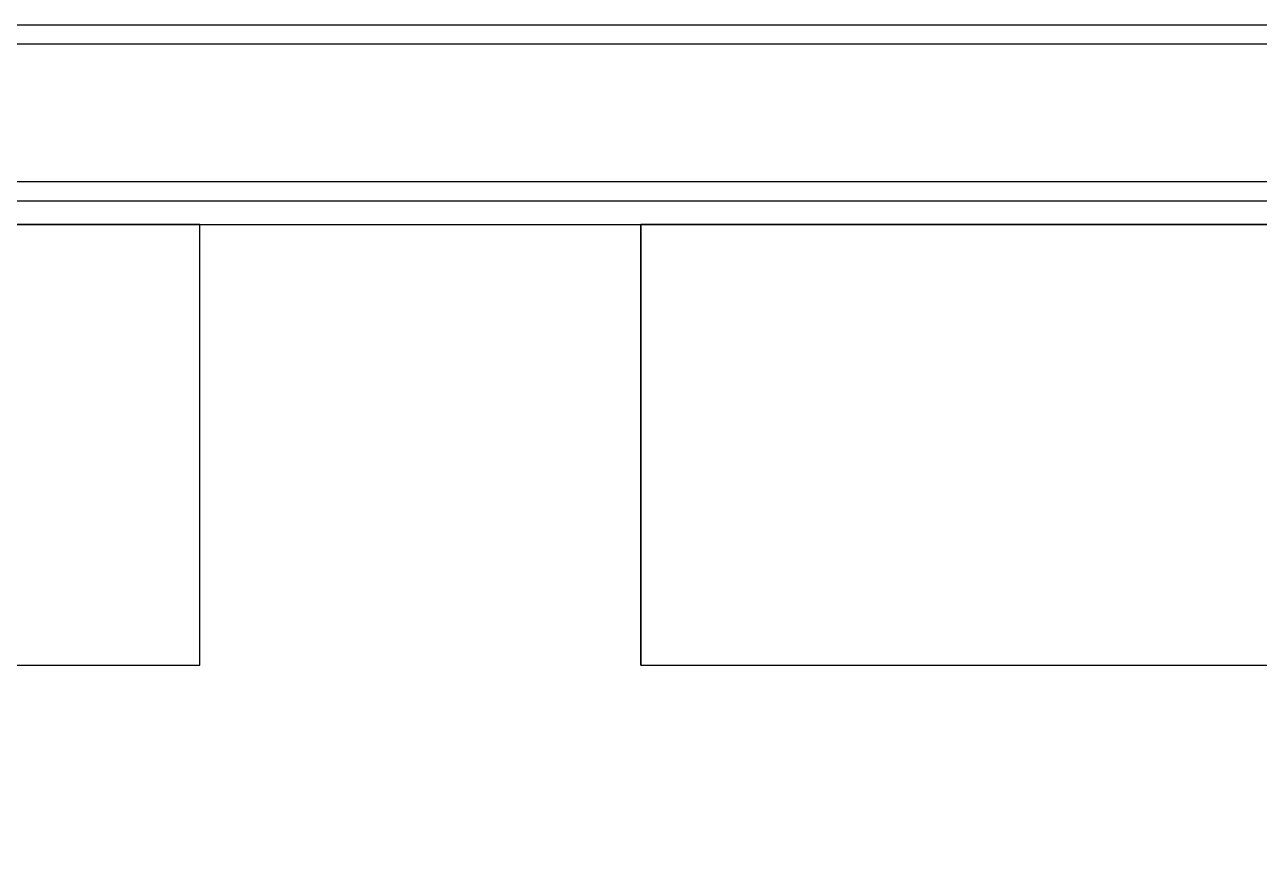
# Model space of a CAD drawing. Header units: millimetres. Extents: x -155 to 94595, y -3153 to 63413.
# Drawn here: x 89586 to 90426, y 42396 to 42957 of the extents above; entities that cross this region are included whole.
import ezdxf

# ---------------------------------------------------------------- set-up
doc = ezdxf.new("R2010")
doc.units = ezdxf.units.MM
doc.layers.add('int', color=185, linetype='Continuous')
doc.layers.add('wall', color=5, linetype='Continuous')

msp = doc.modelspace()

# ---------------------------------------------------------------- linework, layer by layer
at = {"layer": 'int'}
for p, q in [((91304.86, 42836.989), (88404.86, 42836.989)), ((91304.86, 42836.989), (88404.86, 42836.989)), ((88404.86, 42820.989), (91304.86, 42820.989)), ((89704.86, 42820.989), (88554.86, 42820.989)), ((89704.86, 42520.989), (89704.86, 42820.989)), ((90004.86, 42820.989), (90004.86, 42520.989)), ((90004.86, 42520.989), (90004.86, 42820.989)), ((90004.86, 42820.989), (90004.86, 42520.989)), ((91154.86, 42820.989), (90004.86, 42820.989)), ((88554.86, 42520.989), (89704.86, 42520.989)), ((90004.86, 42520.989), (91154.86, 42520.989))]:
    msp.add_line(p, q, dxfattribs=at)
at = {"layer": 'wall'}
for points in [[(91304.86, 42836.989), (88264.86, 42836.989), (88264.86, 42956.989), (94344.86, 42956.989), (94344.86, 42836.989), (91424.86, 42836.989), (91424.86, 39606.99), (91304.86, 39606.99)], [(91317.86, 42849.989), (88277.86, 42849.989), (88277.86, 42943.989), (94331.86, 42943.989), (94331.86, 42849.989), (91411.86, 42849.989), (91411.86, 39619.99), (91317.86, 39619.99)]]:
    msp.add_lwpolyline(points, close=True, dxfattribs=at)

doc.saveas('drawing.dxf')
